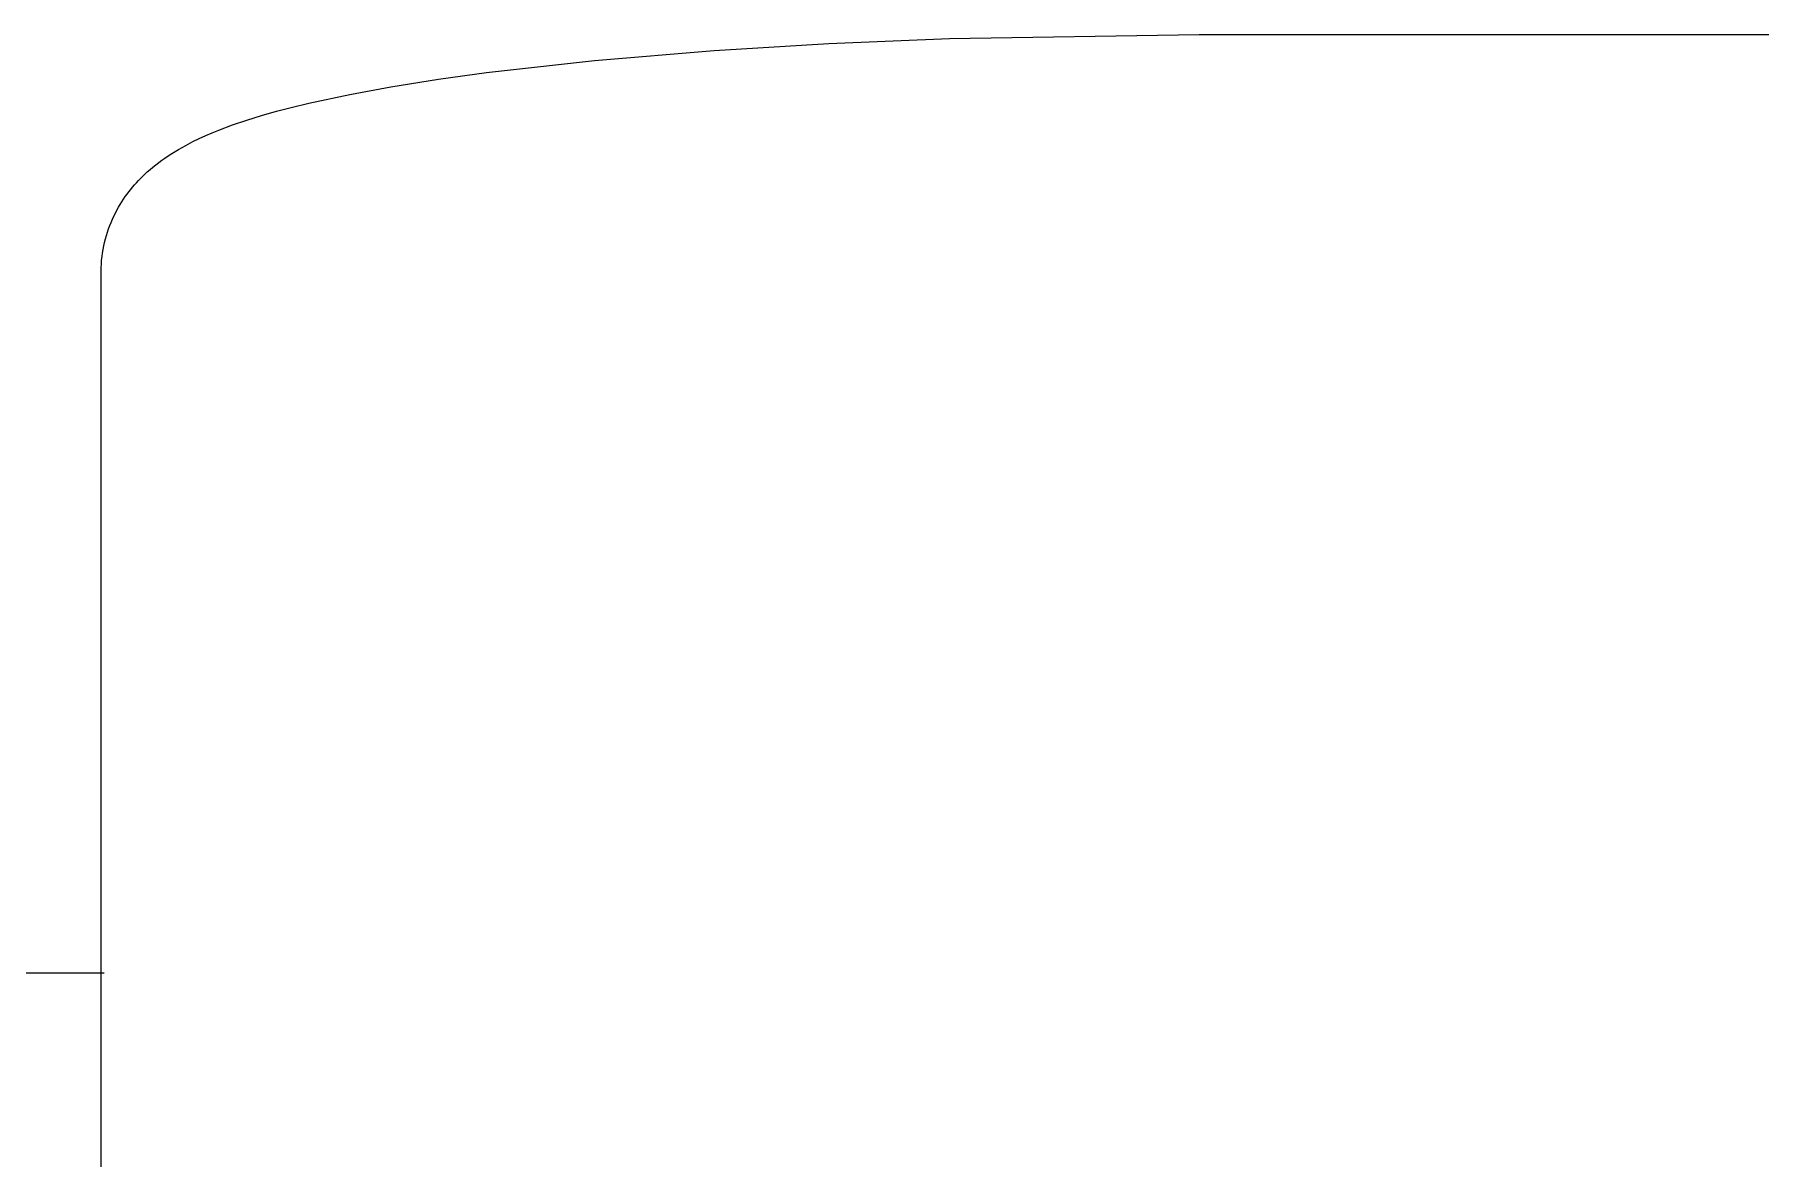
# Model space of a CAD drawing. Header units: millimetres. Extents: x -75 to 3710, y -20 to 2482.
# Drawn here: x 226.54 to 257.98, y 2313.23 to 2333.71 of the extents above; entities that cross this region are included whole.
import ezdxf

# ---------------------------------------------------------------- set-up
doc = ezdxf.new("R2010")
doc.units = ezdxf.units.MM
doc.layers.add('ZANO_R', color=7, linetype='Continuous', lineweight=0)

msp = doc.modelspace()

# ---------------------------------------------------------------- linework, layer by layer
at = {"layer": 'ZANO_R'}
for p, q in [((238.915, 2333.415), (241.009, 2333.542)), ((241.009, 2333.542), (243.205, 2333.634)), ((243.205, 2333.634), (247.751, 2333.708)), ((247.751, 2333.708), (269.215, 2333.708)), ((234.768, 2333.013), (236.74, 2333.233)), ((236.74, 2333.233), (238.915, 2333.415)), ((233.027, 2332.755), (233.896, 2332.893)), ((233.896, 2332.893), (234.768, 2333.013)), ((231.536, 2332.458), (232.279, 2332.617)), ((232.279, 2332.617), (233.027, 2332.755)), ((230.404, 2332.148), (230.669, 2332.23)), ((230.669, 2332.23), (230.945, 2332.309)), ((230.945, 2332.309), (231.234, 2332.384)), ((231.234, 2332.384), (231.536, 2332.458)), ((229.656, 2331.866), (229.775, 2331.917)), ((229.775, 2331.917), (229.897, 2331.967)), ((229.897, 2331.967), (230.146, 2332.06)), ((230.146, 2332.06), (230.404, 2332.148)), ((229.098, 2331.577), (229.162, 2331.615)), ((229.162, 2331.615), (229.291, 2331.687)), ((229.291, 2331.687), (229.422, 2331.756)), ((229.422, 2331.756), (229.538, 2331.812)), ((229.538, 2331.812), (229.656, 2331.866)), ((228.643, 2331.248), (228.695, 2331.292)), ((228.695, 2331.292), (228.748, 2331.335)), ((228.748, 2331.335), (228.802, 2331.376)), ((228.802, 2331.376), (228.857, 2331.417)), ((228.857, 2331.417), (228.912, 2331.456)), ((228.912, 2331.456), (228.974, 2331.498)), ((228.974, 2331.498), (229.036, 2331.538)), ((229.036, 2331.538), (229.098, 2331.577)), ((228.325, 2330.928), (228.359, 2330.968)), ((228.359, 2330.968), (228.394, 2331.007)), ((228.394, 2331.007), (228.43, 2331.045)), ((228.43, 2331.045), (228.465, 2331.082)), ((228.465, 2331.082), (228.501, 2331.117)), ((228.501, 2331.117), (228.546, 2331.161)), ((228.546, 2331.161), (228.592, 2331.203)), ((228.592, 2331.203), (228.643, 2331.248)), ((228.097, 2330.611), (228.128, 2330.66)), ((228.128, 2330.66), (228.159, 2330.708)), ((228.159, 2330.708), (228.191, 2330.755)), ((228.191, 2330.755), (228.224, 2330.8)), ((228.224, 2330.8), (228.257, 2330.844)), ((228.257, 2330.844), (228.291, 2330.886)), ((228.291, 2330.886), (228.325, 2330.928)), ((227.931, 2330.284), (227.956, 2330.342)), ((227.956, 2330.342), (227.982, 2330.399)), ((227.982, 2330.399), (228.01, 2330.454)), ((228.01, 2330.454), (228.038, 2330.508)), ((228.038, 2330.508), (228.067, 2330.56)), ((228.067, 2330.56), (228.097, 2330.611)), ((227.828, 2329.982), (227.846, 2330.044)), ((227.846, 2330.044), (227.865, 2330.106)), ((227.865, 2330.106), (227.885, 2330.166)), ((227.885, 2330.166), (227.907, 2330.225)), ((227.907, 2330.225), (227.931, 2330.284)), ((227.767, 2329.661), (227.776, 2329.726)), ((227.776, 2329.726), (227.786, 2329.791)), ((227.786, 2329.791), (227.798, 2329.856)), ((227.798, 2329.856), (227.812, 2329.919)), ((227.812, 2329.919), (227.828, 2329.982)), ((227.751, 2329.391), (227.752, 2329.459)), ((227.751, 2314.515), (227.751, 2329.391)), ((227.752, 2329.459), (227.755, 2329.527)), ((227.755, 2329.527), (227.76, 2329.594)), ((227.76, 2329.594), (227.767, 2329.661)), ((227.804, 2316.602), (87.803, 2316.602)), ((227.751, 2314.512), (227.751, 2314.515)), ((227.751, 2313.228), (227.751, 2314.512)), ((227.751, 2305.109), (227.751, 2313.228))]:
    msp.add_line(p, q, dxfattribs=at)

doc.saveas('drawing.dxf')
